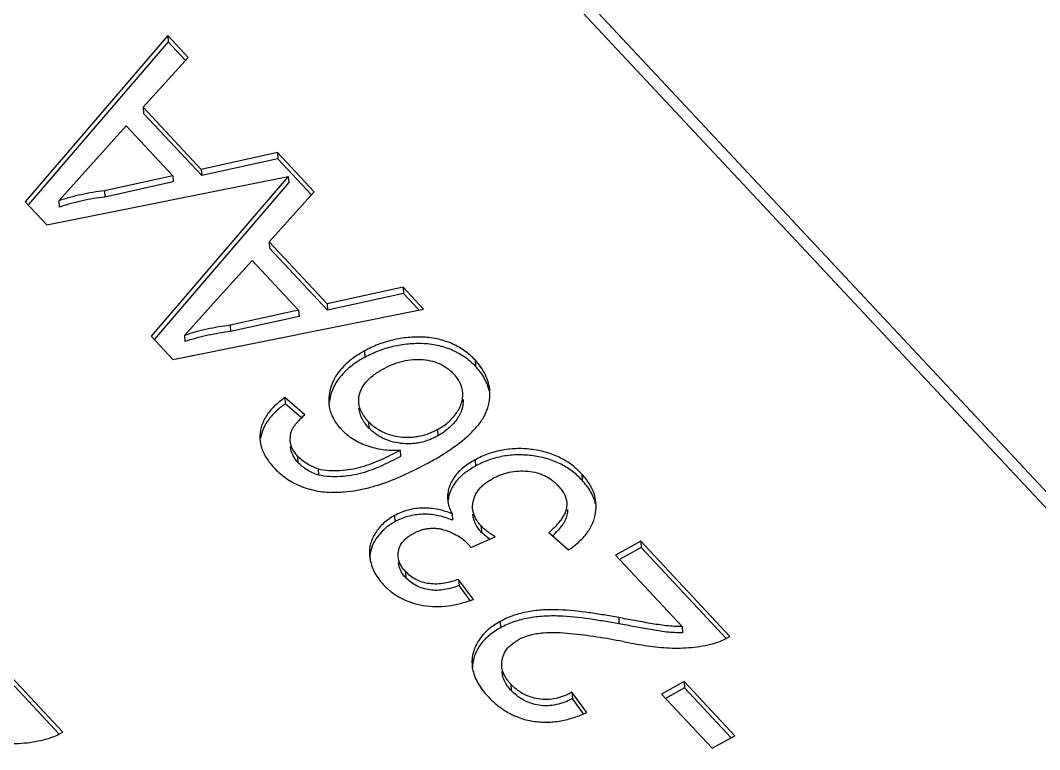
# Model space of a CAD drawing. Header units: millimetres. Extents: x 1514 to 2054, y 119 to 530.
# Drawn here: x 1787.098 to 1788.162, y 333.558 to 334.319 of the extents above; entities that cross this region are included whole.
import ezdxf

# ---------------------------------------------------------------- set-up
doc = ezdxf.new("R2010")
doc.units = ezdxf.units.MM
doc.header["$LTSCALE"] = 30.734
doc.layers.get('0').update_dxf_attribs({"linetype": 'CONTINUOUS'})

msp = doc.modelspace()

# ---------------------------------------------------------------- linework, layer by layer
at = {"color": 7}
for p, q in [((1787.2641, 334.7766), (1788.8448, 333.0869)), ((1788.8601, 333.0875), (1787.2794, 334.7772)), ((1787.2518, 334.3027), (1787.1029, 334.1294)), ((1787.2522, 334.2962), (1787.1064, 334.1264)), ((1787.2518, 334.3027), (1787.2522, 334.2962)), ((1787.2731, 334.28), (1787.2518, 334.3027)), ((1787.27, 334.2771), (1787.2522, 334.2962)), ((1787.2261, 334.2279), (1787.2731, 334.28)), ((1787.2261, 334.2279), (1787.2265, 334.2214)), ((1787.2867, 334.1631), (1787.2261, 334.2279)), ((1787.2871, 334.1566), (1787.2265, 334.2214)), ((1787.1683, 334.1639), (1787.2084, 334.2084)), ((1787.2084, 334.2084), (1787.257, 334.1565)), ((1787.3661, 334.1806), (1787.2867, 334.1631)), ((1787.3661, 334.1806), (1787.3665, 334.174)), ((1787.4044, 334.1396), (1787.3661, 334.1806)), ((1787.3665, 334.174), (1787.2871, 334.1566)), ((1787.4014, 334.1368), (1787.3665, 334.174)), ((1787.1379, 334.1303), (1787.1683, 334.1639)), ((1787.2867, 334.1631), (1787.2871, 334.1566)), ((1787.1256, 334.1052), (1787.3775, 334.1558)), ((1787.257, 334.1565), (1787.1856, 334.1408)), ((1787.2574, 334.15), (1787.186, 334.1343)), ((1787.3775, 334.1558), (1787.2343, 333.989)), ((1787.3779, 334.1493), (1787.2377, 333.986)), ((1787.257, 334.1565), (1787.2574, 334.15)), ((1787.3775, 334.1558), (1787.3779, 334.1493)), ((1787.1856, 334.1408), (1787.186, 334.1343)), ((1787.3574, 334.0875), (1787.4044, 334.1396)), ((1787.1029, 334.1294), (1787.1256, 334.1052)), ((1787.1379, 334.1303), (1787.1383, 334.1238)), ((1787.1397, 334.1242), (1787.1383, 334.1238)), ((1787.3574, 334.0875), (1787.3578, 334.081)), ((1787.4181, 334.0227), (1787.3574, 334.0875)), ((1787.4184, 334.0162), (1787.3578, 334.081)), ((1787.2996, 334.0236), (1787.3398, 334.068)), ((1787.3398, 334.068), (1787.3883, 334.0161)), ((1787.4974, 334.0402), (1787.4181, 334.0227)), ((1787.4974, 334.0402), (1787.4978, 334.0337)), ((1787.5187, 334.0174), (1787.4974, 334.0402)), ((1787.4978, 334.0337), (1787.4184, 334.0162)), ((1787.5139, 334.0165), (1787.4978, 334.0337)), ((1787.2693, 333.9899), (1787.2996, 334.0236)), ((1787.4181, 334.0227), (1787.4184, 334.0162)), ((1787.2569, 333.9648), (1787.5187, 334.0174)), ((1787.3883, 334.0161), (1787.3169, 334.0004)), ((1787.3887, 334.0096), (1787.3173, 333.9939)), ((1787.3883, 334.0161), (1787.3887, 334.0096)), ((1787.3169, 334.0004), (1787.3173, 333.9939)), ((1787.2343, 333.989), (1787.2569, 333.9648)), ((1787.2693, 333.9899), (1787.2696, 333.9834)), ((1787.271, 333.9839), (1787.2696, 333.9834)), ((1787.4572, 333.9737), (1787.4575, 333.9672)), ((1787.5724, 333.9643), (1787.5728, 333.9578)), ((1787.3739, 333.925), (1787.3743, 333.9184)), ((1787.3948, 333.9069), (1787.3739, 333.925)), ((1787.3914, 333.9037), (1787.3743, 333.9184)), ((1787.4613, 333.8998), (1787.4617, 333.8932)), ((1787.5332, 333.8915), (1787.5336, 333.885)), ((1787.3795, 333.8804), (1787.3803, 333.8883)), ((1787.4942, 333.8701), (1787.4946, 333.8635)), ((1787.3872, 333.8638), (1787.3876, 333.8573)), ((1787.5724, 333.86), (1787.5728, 333.8534)), ((1787.4088, 333.8506), (1787.4092, 333.8441)), ((1787.6838, 333.8452), (1787.6842, 333.8387)), ((1787.4884, 333.8019), (1787.4888, 333.7954)), ((1787.5485, 333.8035), (1787.5489, 333.797)), ((1787.5789, 333.7908), (1787.5793, 333.7843)), ((1787.5836, 333.7803), (1787.5793, 333.7843)), ((1787.5679, 333.7687), (1787.5935, 333.7797)), ((1787.5877, 333.7772), (1787.5836, 333.7803)), ((1787.6493, 333.7841), (1787.6701, 333.766)), ((1787.7455, 333.775), (1787.7191, 333.7605)), ((1787.7455, 333.775), (1787.7459, 333.7685)), ((1787.8385, 333.6756), (1787.7455, 333.775)), ((1787.7459, 333.7685), (1787.7233, 333.7561)), ((1787.8346, 333.6736), (1787.7459, 333.7685)), ((1787.7191, 333.7605), (1787.7887, 333.6861)), ((1787.4998, 333.7435), (1787.5001, 333.737)), ((1787.5553, 333.7353), (1787.5557, 333.7288)), ((1787.5709, 333.7144), (1787.5553, 333.7353)), ((1787.5672, 333.7133), (1787.5557, 333.7288)), ((1787.5695, 333.7139), (1787.5709, 333.7144)), ((1787.5986, 333.6913), (1787.599, 333.6847)), ((1787.7224, 333.6954), (1787.7227, 333.6889)), ((1787.7887, 333.6861), (1787.7891, 333.6796)), ((1787.1421, 333.5759), (1787.0491, 333.6753)), ((1787.1383, 333.5739), (1787.0495, 333.6688)), ((1787.8318, 333.6722), (1787.8385, 333.6756)), ((1787.6098, 333.6259), (1787.6102, 333.6194)), ((1787.7907, 333.6286), (1787.767, 333.6156)), ((1787.7907, 333.6286), (1787.7911, 333.6221)), ((1787.8436, 333.5721), (1787.7907, 333.6286)), ((1787.6736, 333.6174), (1787.674, 333.6108)), ((1787.6892, 333.5964), (1787.6736, 333.6174)), ((1787.767, 333.6156), (1787.8199, 333.559)), ((1787.7911, 333.6221), (1787.7712, 333.6111)), ((1787.8398, 333.57), (1787.7911, 333.6221)), ((1787.6857, 333.5951), (1787.674, 333.6108)), ((1787.6876, 333.5957), (1787.6892, 333.5964)), ((1787.1355, 333.5725), (1787.1421, 333.5759)), ((1787.8199, 333.559), (1787.8436, 333.5721))]:
    msp.add_line(p, q, dxfattribs=at)
for centre, radius, start, end in [((1787.6563, 333.8115), 0.0425, 351.4239, 3.4148), ((1787.3832, 333.381), 0.4478, 68.2835, 68.5721), ((1787.595, 333.8455), 0.0872, 311.9095, 316.7728), ((1787.4986, 333.7568), 0.036, 168.328, 180.0025), ((1787.5289, 333.7403), 0.0483, 36.0062, 40.4843), ((1787.6093, 333.6488), 0.0401, 183.3952, 192.4496)]:
    msp.add_arc(centre, radius, start, end, dxfattribs=at)
for points, knots in [([(1787.1856, 334.1408), (1787.1815, 334.1403), (1787.1734, 334.1392), (1787.1614, 334.1368), (1787.1495, 334.134), (1787.1418, 334.1315), (1787.1379, 334.1303)], [0, 0, 0, 0, 0.251917, 0.502845, 0.752446, 1, 1, 1, 1]), ([(1787.186, 334.1343), (1787.182, 334.1337), (1787.1741, 334.1327), (1787.1625, 334.1304), (1787.151, 334.1277), (1787.1435, 334.1254), (1787.1397, 334.1242)], [0, 0, 0, 0, 0.251842, 0.502725, 0.752395, 1, 1, 1, 1]), ([(1787.3169, 334.0004), (1787.3128, 333.9999), (1787.3047, 333.9988), (1787.2927, 333.9964), (1787.2808, 333.9936), (1787.2731, 333.9912), (1787.2693, 333.9899)], [0, 0, 0, 0, 0.251917, 0.502845, 0.752446, 1, 1, 1, 1]), ([(1787.3173, 333.9939), (1787.3133, 333.9934), (1787.3055, 333.9923), (1787.2938, 333.99), (1787.2823, 333.9874), (1787.2748, 333.985), (1787.271, 333.9839)], [0, 0, 0, 0, 0.251842, 0.502725, 0.752395, 1, 1, 1, 1]), ([(1787.5724, 333.9643), (1787.5708, 333.966), (1787.5675, 333.9693), (1787.56, 333.9752), (1787.5492, 333.9814), (1787.5345, 333.9863), (1787.5213, 333.9882), (1787.5106, 333.9882), (1787.5024, 333.9878), (1787.4944, 333.9867), (1787.4839, 333.9846), (1787.4737, 333.9814), (1787.464, 333.9773), (1787.4594, 333.9749), (1787.4572, 333.9737)], [0, 0, 0, 0, 0.055306, 0.112179, 0.230702, 0.355362, 0.48445, 0.549985, 0.615618, 0.681155, 0.746358, 0.874907, 0.937837, 1, 1, 1, 1]), ([(1787.4575, 333.9672), (1787.4598, 333.9684), (1787.4644, 333.9707), (1787.4741, 333.9749), (1787.4842, 333.9781), (1787.4948, 333.9801), (1787.5028, 333.9813), (1787.5109, 333.9817), (1787.5217, 333.9817), (1787.5349, 333.9797), (1787.5495, 333.9748), (1787.5604, 333.9687), (1787.5679, 333.9627), (1787.5712, 333.9594), (1787.5728, 333.9578)], [0, 0, 0, 0, 0.062163, 0.125093, 0.253642, 0.318845, 0.384382, 0.450015, 0.51555, 0.644638, 0.769298, 0.887821, 0.944694, 1, 1, 1, 1]), ([(1787.4572, 333.9737), (1787.4544, 333.9721), (1787.4489, 333.9689), (1787.4414, 333.9634), (1787.4347, 333.9573), (1787.424, 333.9447), (1787.4192, 333.9306), (1787.4198, 333.92)], [0, 0, 0, 0, 0.139921, 0.2764, 0.408649, 0.536335, 1, 1, 1, 1]), ([(1787.4575, 333.9672), (1787.4551, 333.9658), (1787.4501, 333.9629), (1787.4433, 333.958), (1787.4371, 333.9527), (1787.4316, 333.9468), (1787.4271, 333.9406), (1787.4227, 333.9318), (1787.4208, 333.9247), (1787.4203, 333.9199)], [0, 0, 0, 0, 0.137528, 0.272155, 0.40311, 0.530161, 0.652992, 0.77165, 1, 1, 1, 1]), ([(1787.451, 333.9205), (1787.4508, 333.9239), (1787.4519, 333.931), (1787.4574, 333.9405), (1787.4644, 333.947), (1787.4709, 333.9516), (1787.4744, 333.9537), (1787.4762, 333.9547)], [0, 0, 0, 0, 0.226839, 0.466945, 0.725877, 0.861438, 1, 1, 1, 1]), ([(1787.4762, 333.9547), (1787.4791, 333.9562), (1787.4851, 333.9593), (1787.4948, 333.9626), (1787.505, 333.9647), (1787.5154, 333.9651), (1787.5256, 333.9638), (1787.5352, 333.9608), (1787.5421, 333.9568), (1787.5469, 333.9529), (1787.5491, 333.9508), (1787.5501, 333.9498)], [0, 0, 0, 0, 0.124713, 0.252641, 0.382968, 0.514264, 0.643854, 0.76903, 0.887631, 0.944532, 1, 1, 1, 1]), ([(1787.588, 333.9316), (1787.5878, 333.9345), (1787.5867, 333.9405), (1787.5835, 333.949), (1787.5787, 333.9571), (1787.5745, 333.9619), (1787.5724, 333.9643)], [0, 0, 0, 0, 0.241311, 0.486673, 0.739171, 1, 1, 1, 1]), ([(1787.5875, 333.9313), (1787.5864, 333.9362), (1787.5836, 333.9433), (1787.578, 333.9519), (1787.5745, 333.9558), (1787.5728, 333.9578)], [0, 0, 0, 0, 0.487107, 0.74021, 1, 1, 1, 1]), ([(1787.5597, 333.9295), (1787.5595, 333.9332), (1787.5579, 333.9388), (1787.554, 333.9453), (1787.5514, 333.9483), (1787.5501, 333.9498)], [0, 0, 0, 0, 0.485471, 0.738613, 1, 1, 1, 1]), ([(1787.3739, 333.925), (1787.372, 333.9235), (1787.3681, 333.9207), (1787.3612, 333.9145), (1787.3541, 333.906), (1787.3486, 333.8942), (1787.3477, 333.8858), (1787.3479, 333.8818)], [0, 0, 0, 0, 0.137098, 0.271195, 0.527595, 0.768723, 1, 1, 1, 1]), ([(1787.5235, 333.8567), (1787.5273, 333.8588), (1787.5349, 333.8631), (1787.5494, 333.8724), (1787.563, 333.8825), (1787.5745, 333.8944), (1787.5815, 333.9038), (1787.5861, 333.9142), (1787.5876, 333.9215), (1787.5879, 333.9251)], [0, 0, 0, 0, 0.135144, 0.268729, 0.528821, 0.653776, 0.774044, 0.8889, 1, 1, 1, 1]), ([(1787.5332, 333.8915), (1787.5352, 333.8927), (1787.539, 333.8949), (1787.5458, 333.9002), (1787.5528, 333.9077), (1787.5587, 333.9181), (1787.5599, 333.9258), (1787.5597, 333.9295)], [0, 0, 0, 0, 0.13875, 0.273646, 0.530565, 0.77166, 1, 1, 1, 1]), ([(1787.5601, 333.923), (1787.5603, 333.9193), (1787.5591, 333.9116), (1787.5532, 333.9012), (1787.5462, 333.8937), (1787.5394, 333.8884), (1787.5355, 333.8862), (1787.5336, 333.885)], [0, 0, 0, 0, 0.22834, 0.469435, 0.726354, 0.86125, 1, 1, 1, 1]), ([(1787.3743, 333.9184), (1787.371, 333.916), (1787.3648, 333.9112), (1787.3569, 333.9026), (1787.3512, 333.8931), (1787.3492, 333.8862), (1787.3486, 333.8827)], [0, 0, 0, 0, 0.268097, 0.524452, 0.767801, 1, 1, 1, 1]), ([(1787.4206, 333.9137), (1787.421, 333.9117), (1787.4223, 333.9078), (1787.4249, 333.9022), (1787.4283, 333.8969), (1787.4311, 333.8937), (1787.4326, 333.8921)], [0, 0, 0, 0, 0.241687, 0.487921, 0.740486, 1, 1, 1, 1]), ([(1787.4613, 333.8998), (1787.4599, 333.9013), (1787.4579, 333.9036), (1787.4557, 333.907), (1787.4537, 333.9103), (1787.4518, 333.9148), (1787.4511, 333.9186), (1787.451, 333.9205)], [0, 0, 0, 0, 0.260748, 0.388038, 0.513644, 0.759264, 1, 1, 1, 1]), ([(1787.4617, 333.8932), (1787.4603, 333.8948), (1787.4583, 333.897), (1787.456, 333.9004), (1787.4541, 333.9038), (1787.4522, 333.9083), (1787.4515, 333.9121), (1787.4514, 333.914)], [0, 0, 0, 0, 0.260748, 0.388038, 0.513644, 0.759264, 1, 1, 1, 1]), ([(1787.3883, 333.9008), (1787.3888, 333.9013), (1787.3909, 333.9034), (1787.3931, 333.9054), (1787.3948, 333.9069)], [0, 0, 0, 0, 0.246975, 1, 1, 1, 1]), ([(1787.3803, 333.8883), (1787.3807, 333.8894), (1787.3816, 333.8917), (1787.3834, 333.8949), (1787.3857, 333.8979), (1787.3874, 333.8998), (1787.3883, 333.9008)], [0, 0, 0, 0, 0.240185, 0.486397, 0.740956, 1, 1, 1, 1]), ([(1787.4326, 333.8921), (1787.4344, 333.8903), (1787.438, 333.8867), (1787.4445, 333.8821), (1787.4516, 333.8781), (1787.4621, 333.8736), (1787.4734, 333.8709), (1787.4852, 333.8699), (1787.4912, 333.87), (1787.4942, 333.8701)], [0, 0, 0, 0, 0.113081, 0.230171, 0.351216, 0.475827, 0.734099, 0.866622, 1, 1, 1, 1]), ([(1787.5332, 333.8915), (1787.5318, 333.8908), (1787.5289, 333.8893), (1787.5228, 333.8867), (1787.5164, 333.8847), (1787.5097, 333.8837), (1787.5029, 333.8831), (1787.4945, 333.8835), (1787.4847, 333.8854), (1787.4756, 333.8888), (1787.469, 333.8929), (1787.4643, 333.8966), (1787.4623, 333.8987), (1787.4613, 333.8998)], [0, 0, 0, 0, 0.062301, 0.125524, 0.254586, 0.32019, 0.386055, 0.517052, 0.645584, 0.769574, 0.887627, 0.944572, 1, 1, 1, 1]), ([(1787.5336, 333.885), (1787.5322, 333.8843), (1787.5293, 333.8828), (1787.5232, 333.8802), (1787.5168, 333.8782), (1787.5101, 333.8771), (1787.5033, 333.8765), (1787.4949, 333.877), (1787.4851, 333.8789), (1787.476, 333.8823), (1787.4694, 333.8864), (1787.4647, 333.8901), (1787.4627, 333.8922), (1787.4617, 333.8932)], [0, 0, 0, 0, 0.062301, 0.125524, 0.254586, 0.32019, 0.386055, 0.517052, 0.645584, 0.769574, 0.887627, 0.944572, 1, 1, 1, 1]), ([(1787.3872, 333.8638), (1787.3861, 333.8651), (1787.3841, 333.8675), (1787.3809, 333.8728), (1787.3796, 333.8774), (1787.3795, 333.8804)], [0, 0, 0, 0, 0.261481, 0.514474, 1, 1, 1, 1]), ([(1787.3488, 333.8755), (1787.3498, 333.8712), (1787.3526, 333.8649), (1787.3576, 333.8573), (1787.3607, 333.8538), (1787.3623, 333.8521)], [0, 0, 0, 0, 0.487248, 0.7403, 1, 1, 1, 1]), ([(1787.3876, 333.8573), (1787.3865, 333.8585), (1787.3844, 333.8609), (1787.3813, 333.8663), (1787.38, 333.8708), (1787.3799, 333.8738)], [0, 0, 0, 0, 0.261481, 0.514474, 1, 1, 1, 1]), ([(1787.4088, 333.8506), (1787.4125, 333.8499), (1787.42, 333.8486), (1787.4315, 333.8488), (1787.4428, 333.85), (1787.4539, 333.8524), (1787.4645, 333.8561), (1787.4747, 333.8603), (1787.4846, 333.865), (1787.491, 333.8684), (1787.4942, 333.8701)], [0, 0, 0, 0, 0.126154, 0.254092, 0.382086, 0.508921, 0.633874, 0.757189, 0.879193, 1, 1, 1, 1]), ([(1787.6838, 333.8452), (1787.6822, 333.8468), (1787.6791, 333.85), (1787.672, 333.856), (1787.6618, 333.8624), (1787.6479, 333.8679), (1787.6354, 333.8705), (1787.625, 333.8716), (1787.6171, 333.8718), (1787.6092, 333.8714), (1787.6014, 333.8703), (1787.5937, 333.8686), (1787.5862, 333.8663), (1787.5791, 333.8635), (1787.5747, 333.8611), (1787.5724, 333.86)], [0, 0, 0, 0, 0.055473, 0.112134, 0.229827, 0.353302, 0.481553, 0.546878, 0.612603, 0.678513, 0.744269, 0.809566, 0.874117, 0.937641, 1, 1, 1, 1]), ([(1787.4088, 333.8506), (1787.4067, 333.8513), (1787.4026, 333.8528), (1787.3968, 333.8559), (1787.3916, 333.8595), (1787.3886, 333.8624), (1787.3872, 333.8638)], [0, 0, 0, 0, 0.262833, 0.517477, 0.763386, 1, 1, 1, 1]), ([(1787.4946, 333.8635), (1787.4914, 333.8618), (1787.485, 333.8584), (1787.4751, 333.8538), (1787.4649, 333.8496), (1787.4543, 333.8459), (1787.4432, 333.8435), (1787.4319, 333.8423), (1787.4204, 333.8421), (1787.4129, 333.8434), (1787.4092, 333.8441)], [0, 0, 0, 0, 0.120807, 0.242811, 0.366126, 0.491079, 0.617914, 0.745908, 0.873846, 1, 1, 1, 1]), ([(1787.5724, 333.86), (1787.5703, 333.8588), (1787.5662, 333.8563), (1787.5604, 333.8521), (1787.5553, 333.8476), (1787.551, 333.8424), (1787.5475, 333.837), (1787.5452, 333.8312), (1787.5438, 333.8253), (1787.5437, 333.8213), (1787.5438, 333.8193)], [0, 0, 0, 0, 0.138627, 0.274012, 0.405449, 0.531933, 0.654026, 0.771841, 0.886748, 1, 1, 1, 1]), ([(1787.6842, 333.8387), (1787.6826, 333.8403), (1787.6795, 333.8435), (1787.6724, 333.8495), (1787.6622, 333.8558), (1787.6483, 333.8614), (1787.6358, 333.864), (1787.6254, 333.865), (1787.6175, 333.8653), (1787.6096, 333.8649), (1787.6017, 333.8638), (1787.5941, 333.8621), (1787.5866, 333.8598), (1787.5795, 333.8569), (1787.575, 333.8546), (1787.5728, 333.8534)], [0, 0, 0, 0, 0.055473, 0.112134, 0.229827, 0.353302, 0.481553, 0.546878, 0.612603, 0.678513, 0.744269, 0.809566, 0.874117, 0.937641, 1, 1, 1, 1]), ([(1787.3623, 333.8521), (1787.3641, 333.8503), (1787.3677, 333.8466), (1787.3738, 333.8417), (1787.3806, 333.8373), (1787.3906, 333.8321), (1787.4016, 333.8286), (1787.4132, 333.8266), (1787.4191, 333.8262), (1787.4221, 333.826)], [0, 0, 0, 0, 0.114117, 0.231016, 0.351481, 0.475419, 0.732884, 0.865668, 1, 1, 1, 1]), ([(1787.4092, 333.8441), (1787.4071, 333.8448), (1787.4029, 333.8463), (1787.3972, 333.8494), (1787.392, 333.853), (1787.389, 333.8559), (1787.3876, 333.8573)], [0, 0, 0, 0, 0.262833, 0.517477, 0.763386, 1, 1, 1, 1]), ([(1787.5235, 333.8567), (1787.5159, 333.8525), (1787.5003, 333.8445), (1787.4799, 333.8361), (1787.4627, 333.8309), (1787.4495, 333.8278), (1787.4381, 333.8263), (1787.429, 333.8258), (1787.4244, 333.8259), (1787.4221, 333.826)], [0, 0, 0, 0, 0.242883, 0.49051, 0.616364, 0.743526, 0.871657, 0.935893, 1, 1, 1, 1]), ([(1787.5728, 333.8534), (1787.5711, 333.8525), (1787.5677, 333.8505), (1787.5615, 333.8462), (1787.5558, 333.8413), (1787.5512, 333.8357), (1787.5475, 333.8299), (1787.5457, 333.8251), (1787.5449, 333.8219)], [0, 0, 0, 0, 0.136059, 0.2696, 0.527208, 0.650517, 0.770422, 1, 1, 1, 1]), ([(1787.5905, 333.8403), (1787.5918, 333.8411), (1787.5946, 333.8425), (1787.6004, 333.845), (1787.6082, 333.8473), (1787.6179, 333.8486), (1787.6276, 333.8484), (1787.6371, 333.8468), (1787.6444, 333.844), (1787.6497, 333.8411), (1787.6532, 333.8386), (1787.6565, 333.8359), (1787.6585, 333.8339), (1787.6594, 333.8329)], [0, 0, 0, 0, 0.062236, 0.125524, 0.254575, 0.385869, 0.517153, 0.645989, 0.769971, 0.829748, 0.887863, 0.944627, 1, 1, 1, 1]), ([(1787.5699, 333.8097), (1787.5696, 333.8157), (1787.5721, 333.8237), (1787.5779, 333.8309), (1787.5816, 333.8345), (1787.5858, 333.8377), (1787.5889, 333.8394), (1787.5905, 333.8403)], [0, 0, 0, 0, 0.464175, 0.591319, 0.723185, 0.859687, 1, 1, 1, 1]), ([(1787.6987, 333.814), (1787.6986, 333.8169), (1787.6976, 333.8226), (1787.695, 333.8293), (1787.6921, 333.8344), (1787.6897, 333.8382), (1787.6869, 333.8418), (1787.6848, 333.8441), (1787.6838, 333.8452)], [0, 0, 0, 0, 0.240988, 0.486364, 0.611888, 0.739224, 0.868576, 1, 1, 1, 1]), ([(1787.6983, 333.8138), (1787.6972, 333.8184), (1787.6944, 333.8251), (1787.6891, 333.8331), (1787.6858, 333.8368), (1787.6842, 333.8387)], [0, 0, 0, 0, 0.487254, 0.740295, 1, 1, 1, 1]), ([(1787.6685, 333.8148), (1787.6683, 333.8181), (1787.6666, 333.8231), (1787.663, 333.8289), (1787.6606, 333.8316), (1787.6594, 333.8329)], [0, 0, 0, 0, 0.485157, 0.738454, 1, 1, 1, 1]), ([(1787.5485, 333.8035), (1787.5462, 333.8045), (1787.5414, 333.8064), (1787.5315, 333.809), (1787.5209, 333.8101), (1787.5104, 333.8092), (1787.5026, 333.8077), (1787.4952, 333.8053), (1787.4906, 333.803), (1787.4884, 333.8019)], [0, 0, 0, 0, 0.120918, 0.244435, 0.497684, 0.625775, 0.753031, 0.878067, 1, 1, 1, 1]), ([(1787.5448, 333.8131), (1787.5452, 333.8114), (1787.5462, 333.8081), (1787.5477, 333.8051), (1787.5485, 333.8035)], [0, 0, 0, 0, 0.495879, 1, 1, 1, 1]), ([(1787.5789, 333.7908), (1787.5777, 333.7922), (1787.5753, 333.795), (1787.5716, 333.8011), (1787.5701, 333.8063), (1787.5699, 333.8097)], [0, 0, 0, 0, 0.261657, 0.514753, 1, 1, 1, 1]), ([(1787.6493, 333.7841), (1787.6518, 333.7862), (1787.6555, 333.7895), (1787.66, 333.7943), (1787.6629, 333.7981), (1787.6655, 333.802), (1787.6679, 333.8075), (1787.6686, 333.812), (1787.6685, 333.8148)], [0, 0, 0, 0, 0.266816, 0.397079, 0.524202, 0.648557, 0.768999, 1, 1, 1, 1]), ([(1787.6688, 333.8083), (1787.669, 333.8063), (1787.6686, 333.8022), (1787.6668, 333.7973), (1787.6647, 333.7936), (1787.6621, 333.7901), (1787.6601, 333.7875), (1787.6585, 333.7858)], [0, 0, 0, 0, 0.236842, 0.481207, 0.607436, 0.736639, 1, 1, 1, 1]), ([(1787.4884, 333.8019), (1787.4863, 333.8007), (1787.4823, 333.7983), (1787.4769, 333.794), (1787.4723, 333.7892), (1787.4673, 333.7824), (1787.4628, 333.7731), (1787.462, 333.765), (1787.4623, 333.7611)], [0, 0, 0, 0, 0.139559, 0.274747, 0.404965, 0.530875, 0.770565, 1, 1, 1, 1]), ([(1787.4888, 333.7954), (1787.4871, 333.7944), (1787.4839, 333.7925), (1787.478, 333.7882), (1787.4696, 333.7797), (1787.4646, 333.7705), (1787.4633, 333.7641)], [0, 0, 0, 0, 0.137379, 0.271653, 0.528255, 1, 1, 1, 1]), ([(1787.5468, 333.7979), (1787.5445, 333.7987), (1787.5399, 333.8004), (1787.5302, 333.8028), (1787.52, 333.8036), (1787.5099, 333.8026), (1787.5024, 333.8011), (1787.4953, 333.7987), (1787.4909, 333.7965), (1787.4888, 333.7954)], [0, 0, 0, 0, 0.121237, 0.245325, 0.498799, 0.626672, 0.753607, 0.878291, 1, 1, 1, 1]), ([(1787.5793, 333.7843), (1787.5781, 333.7857), (1787.5757, 333.7884), (1787.572, 333.7945), (1787.5705, 333.7998), (1787.5703, 333.8032)], [0, 0, 0, 0, 0.261657, 0.514753, 1, 1, 1, 1]), ([(1787.6701, 333.766), (1787.672, 333.7673), (1787.6756, 333.7699), (1787.6823, 333.7755), (1787.6882, 333.7817), (1787.6926, 333.7887), (1787.6962, 333.7957), (1787.6978, 333.8014), (1787.6983, 333.8052)], [0, 0, 0, 0, 0.13596, 0.26915, 0.525379, 0.648233, 0.76815, 1, 1, 1, 1]), ([(1787.5075, 333.7829), (1787.5087, 333.7835), (1787.511, 333.7848), (1787.5149, 333.7863), (1787.5188, 333.7876), (1787.523, 333.7883), (1787.5272, 333.7888), (1787.5314, 333.7886), (1787.5356, 333.7882), (1787.5409, 333.7868), (1787.5472, 333.7846), (1787.5542, 333.7811), (1787.5604, 333.7768), (1787.5639, 333.7734), (1787.5656, 333.7717)], [0, 0, 0, 0, 0.062921, 0.127069, 0.192267, 0.258345, 0.324885, 0.391249, 0.45702, 0.521597, 0.647815, 0.769712, 0.887038, 1, 1, 1, 1]), ([(1787.5935, 333.7797), (1787.5922, 333.7806), (1787.5895, 333.7822), (1787.5858, 333.7849), (1787.5821, 333.7876), (1787.58, 333.7897), (1787.5789, 333.7908)], [0, 0, 0, 0, 0.256098, 0.508704, 0.75764, 1, 1, 1, 1]), ([(1787.4921, 333.7593), (1787.4918, 333.7639), (1787.4939, 333.7713), (1787.4997, 333.7776), (1787.5039, 333.7808), (1787.5063, 333.7822), (1787.5075, 333.7829)], [0, 0, 0, 0, 0.464796, 0.722836, 0.859307, 1, 1, 1, 1]), ([(1787.4631, 333.7548), (1787.4641, 333.7503), (1787.4666, 333.7435), (1787.4718, 333.7355), (1787.475, 333.7318), (1787.4766, 333.7299)], [0, 0, 0, 0, 0.487189, 0.74011, 1, 1, 1, 1]), ([(1787.4998, 333.7435), (1787.4987, 333.7447), (1787.4967, 333.747), (1787.4936, 333.7521), (1787.4923, 333.7564), (1787.4921, 333.7593)], [0, 0, 0, 0, 0.261499, 0.51472, 1, 1, 1, 1]), ([(1787.5001, 333.737), (1787.4991, 333.7382), (1787.4971, 333.7405), (1787.494, 333.7456), (1787.4927, 333.7499), (1787.4925, 333.7528)], [0, 0, 0, 0, 0.261499, 0.51472, 1, 1, 1, 1]), ([(1787.5553, 333.7353), (1787.5529, 333.7345), (1787.548, 333.7327), (1787.5404, 333.731), (1787.5327, 333.7302), (1787.5249, 333.7306), (1787.5174, 333.7322), (1787.5106, 333.735), (1787.5046, 333.7388), (1787.5013, 333.742), (1787.4998, 333.7435)], [0, 0, 0, 0, 0.128119, 0.258266, 0.389499, 0.52017, 0.648032, 0.771022, 0.888205, 1, 1, 1, 1]), ([(1787.5557, 333.7288), (1787.5533, 333.7279), (1787.5484, 333.7262), (1787.5408, 333.7245), (1787.533, 333.7236), (1787.5253, 333.724), (1787.5178, 333.7257), (1787.511, 333.7285), (1787.505, 333.7323), (1787.5017, 333.7355), (1787.5001, 333.737)], [0, 0, 0, 0, 0.128119, 0.258266, 0.389499, 0.52017, 0.648032, 0.771022, 0.888205, 1, 1, 1, 1]), ([(1787.4766, 333.7299), (1787.4779, 333.7286), (1787.4805, 333.7259), (1787.4864, 333.721), (1787.4982, 333.7132), (1787.5185, 333.7067), (1787.5401, 333.7066), (1787.5572, 333.7099), (1787.5655, 333.7125), (1787.5695, 333.7139)], [0, 0, 0, 0, 0.055405, 0.112021, 0.229116, 0.47846, 0.740049, 0.870952, 1, 1, 1, 1]), ([(1787.7224, 333.6954), (1787.7172, 333.6963), (1787.7069, 333.6982), (1787.6861, 333.7013), (1787.665, 333.7037), (1787.6437, 333.7036), (1787.6305, 333.7022), (1787.6201, 333.6998), (1787.6126, 333.6976), (1787.6054, 333.6948), (1787.6009, 333.6924), (1787.5986, 333.6913)], [0, 0, 0, 0, 0.124441, 0.249258, 0.50048, 0.627148, 0.753704, 0.816489, 0.878674, 0.939921, 1, 1, 1, 1]), ([(1787.5986, 333.6913), (1787.5964, 333.69), (1787.5919, 333.6874), (1787.5858, 333.6826), (1787.5805, 333.6775), (1787.5749, 333.67), (1787.5701, 333.6597), (1787.569, 333.6507), (1787.5693, 333.6464)], [0, 0, 0, 0, 0.139672, 0.275142, 0.406231, 0.53202, 0.770932, 1, 1, 1, 1]), ([(1787.7227, 333.6889), (1787.7176, 333.6898), (1787.7073, 333.6916), (1787.6864, 333.6948), (1787.6654, 333.6972), (1787.6441, 333.6971), (1787.6309, 333.6956), (1787.6205, 333.6933), (1787.613, 333.691), (1787.6058, 333.6883), (1787.6013, 333.6859), (1787.599, 333.6847)], [0, 0, 0, 0, 0.124441, 0.249258, 0.50048, 0.627148, 0.753704, 0.816489, 0.878674, 0.939921, 1, 1, 1, 1]), ([(1787.7887, 333.6861), (1787.7859, 333.6861), (1787.7802, 333.6861), (1787.7718, 333.6868), (1787.7635, 333.688), (1787.7524, 333.6898), (1787.7388, 333.6923), (1787.7278, 333.6944), (1787.7224, 333.6954)], [0, 0, 0, 0, 0.126735, 0.252852, 0.378091, 0.502762, 0.751553, 1, 1, 1, 1]), ([(1787.7891, 333.6796), (1787.7863, 333.6796), (1787.7806, 333.6796), (1787.7722, 333.6802), (1787.7638, 333.6814), (1787.7528, 333.6833), (1787.7391, 333.6858), (1787.7282, 333.6879), (1787.7227, 333.6889)], [0, 0, 0, 0, 0.126735, 0.252852, 0.378091, 0.502762, 0.751553, 1, 1, 1, 1]), ([(1787.599, 333.6847), (1787.592, 333.6807), (1787.5791, 333.6716), (1787.572, 333.6572), (1787.5705, 333.6501)], [0, 0, 0, 0, 0.52871, 1, 1, 1, 1]), ([(1787.727, 333.6704), (1787.7179, 333.6721), (1787.6996, 333.6752), (1787.6765, 333.6783), (1787.6578, 333.6797), (1787.646, 333.6796), (1787.6367, 333.6784), (1787.6298, 333.677), (1787.6243, 333.6752), (1787.6201, 333.6735), (1787.6181, 333.6724), (1787.6171, 333.6719)], [0, 0, 0, 0, 0.248835, 0.499102, 0.625038, 0.751604, 0.814848, 0.877693, 0.939616, 0.970035, 1, 1, 1, 1]), ([(1787.6003, 333.6457), (1787.6002, 333.6482), (1787.6008, 333.6534), (1787.6039, 333.6608), (1787.6086, 333.666), (1787.6132, 333.6696), (1787.6158, 333.6711), (1787.6171, 333.6719)], [0, 0, 0, 0, 0.22963, 0.468309, 0.724379, 0.86017, 1, 1, 1, 1]), ([(1787.727, 333.6704), (1787.7307, 333.6697), (1787.7381, 333.6682), (1787.7532, 333.6657), (1787.7685, 333.6639), (1787.7839, 333.6634), (1787.7955, 333.6639), (1787.807, 333.6651), (1787.8146, 333.6667), (1787.8183, 333.6676)], [0, 0, 0, 0, 0.123296, 0.247225, 0.496808, 0.622591, 0.748722, 0.874768, 1, 1, 1, 1]), ([(1787.8183, 333.6676), (1787.8207, 333.6682), (1787.8253, 333.6694), (1787.8297, 333.6712), (1787.8318, 333.6722)], [0, 0, 0, 0, 0.504255, 1, 1, 1, 1]), ([(1787.5702, 333.6402), (1787.5713, 333.6352), (1787.5745, 333.628), (1787.5803, 333.6193), (1787.5839, 333.6153), (1787.5857, 333.6133)], [0, 0, 0, 0, 0.48716, 0.740328, 1, 1, 1, 1]), ([(1787.6098, 333.6259), (1787.6085, 333.6274), (1787.606, 333.6303), (1787.603, 333.6351), (1787.6009, 333.6403), (1787.6004, 333.6439), (1787.6003, 333.6457)], [0, 0, 0, 0, 0.260655, 0.513581, 0.759111, 1, 1, 1, 1]), ([(1787.6102, 333.6194), (1787.6089, 333.6208), (1787.6064, 333.6237), (1787.6034, 333.6286), (1787.6013, 333.6337), (1787.6008, 333.6374), (1787.6007, 333.6392)], [0, 0, 0, 0, 0.260655, 0.513581, 0.759111, 1, 1, 1, 1]), ([(1787.6736, 333.6174), (1787.671, 333.616), (1787.6657, 333.6134), (1787.657, 333.6108), (1787.6479, 333.6096), (1787.6388, 333.6102), (1787.6302, 333.6123), (1787.6223, 333.6157), (1787.6155, 333.6203), (1787.6116, 333.624), (1787.6098, 333.6259)], [0, 0, 0, 0, 0.126136, 0.255885, 0.387873, 0.519406, 0.647564, 0.770588, 0.887661, 1, 1, 1, 1]), ([(1787.674, 333.6108), (1787.6714, 333.6095), (1787.6661, 333.6068), (1787.6574, 333.6043), (1787.6483, 333.6031), (1787.6392, 333.6036), (1787.6305, 333.6057), (1787.6227, 333.6092), (1787.6159, 333.6138), (1787.612, 333.6175), (1787.6102, 333.6194)], [0, 0, 0, 0, 0.126136, 0.255885, 0.387873, 0.519406, 0.647564, 0.770588, 0.887661, 1, 1, 1, 1]), ([(1787.5857, 333.6133), (1787.5872, 333.6118), (1787.5901, 333.6088), (1787.5964, 333.6032), (1787.6053, 333.5969), (1787.6175, 333.5909), (1787.6311, 333.5872), (1787.6431, 333.586), (1787.6529, 333.5864), (1787.6601, 333.5873), (1787.6673, 333.5887), (1787.6765, 333.5912), (1787.6832, 333.5938), (1787.6876, 333.5957)], [0, 0, 0, 0, 0.055624, 0.112135, 0.228564, 0.350391, 0.4776, 0.608619, 0.674796, 0.7409, 0.806616, 0.87181, 1, 1, 1, 1]), ([(1787.122, 333.5679), (1787.1243, 333.5685), (1787.1289, 333.5697), (1787.1333, 333.5715), (1787.1355, 333.5725)], [0, 0, 0, 0, 0.504255, 1, 1, 1, 1]), ([(1787.0306, 333.5708), (1787.0343, 333.57), (1787.0418, 333.5685), (1787.0568, 333.566), (1787.0721, 333.5642), (1787.0875, 333.5637), (1787.0991, 333.5642), (1787.1107, 333.5654), (1787.1182, 333.5671), (1787.122, 333.5679)], [0, 0, 0, 0, 0.123296, 0.247225, 0.496808, 0.622591, 0.748722, 0.874768, 1, 1, 1, 1])]:
    msp.add_open_spline(points, degree=3, knots=knots, dxfattribs=at)
for points in [[(1787.5879, 333.9251), (1787.588, 333.9272), (1787.5881, 333.9294), (1787.588, 333.9316)], [(1787.4198, 333.92), (1787.4199, 333.9179), (1787.4202, 333.9158), (1787.4206, 333.9137)], [(1787.3479, 333.8818), (1787.348, 333.8796), (1787.3484, 333.8775), (1787.3488, 333.8755)], [(1787.5438, 333.8193), (1787.5439, 333.8172), (1787.5443, 333.8151), (1787.5448, 333.8131)], [(1787.5449, 333.8219), (1787.5444, 333.8198), (1787.5442, 333.8176), (1787.5441, 333.8154)], [(1787.4623, 333.7611), (1787.4624, 333.759), (1787.4627, 333.7569), (1787.4631, 333.7548)], [(1787.5705, 333.6501), (1787.5699, 333.6475), (1787.5696, 333.6449), (1787.5696, 333.6423)]]:
    msp.add_open_spline(points, degree=3, dxfattribs=at)

doc.saveas('drawing.dxf')
